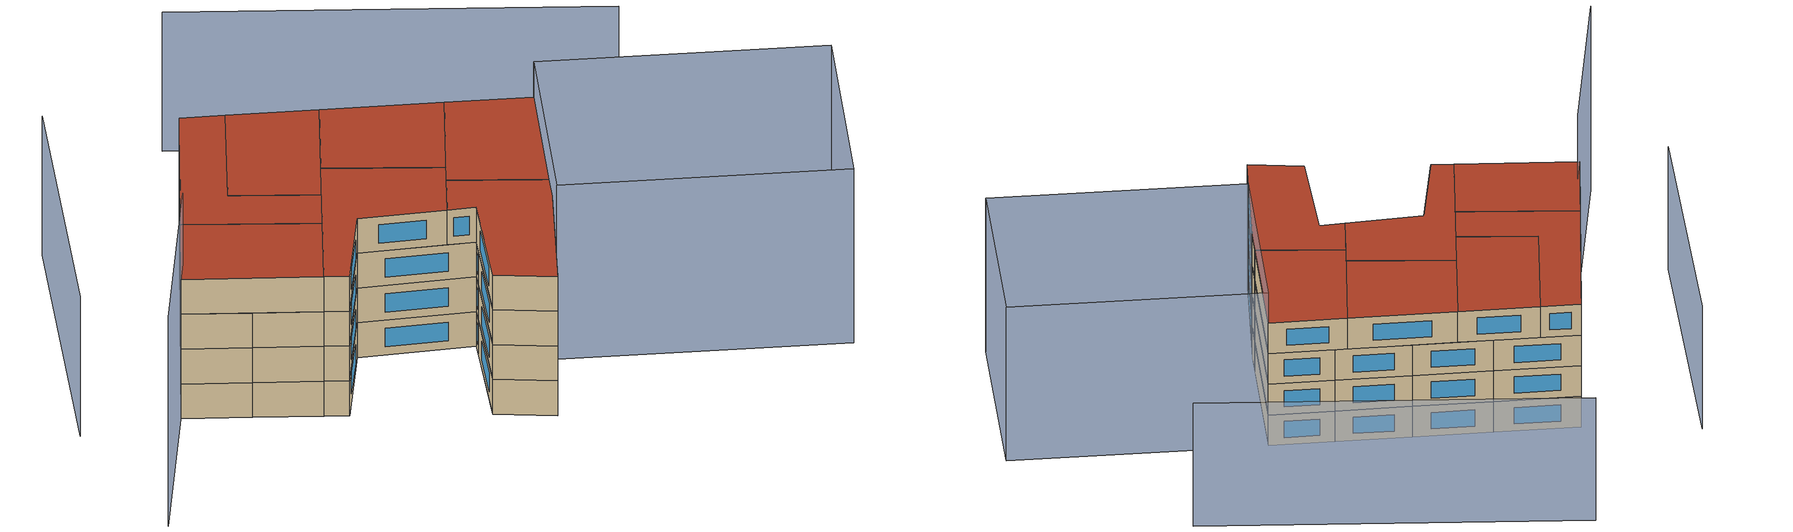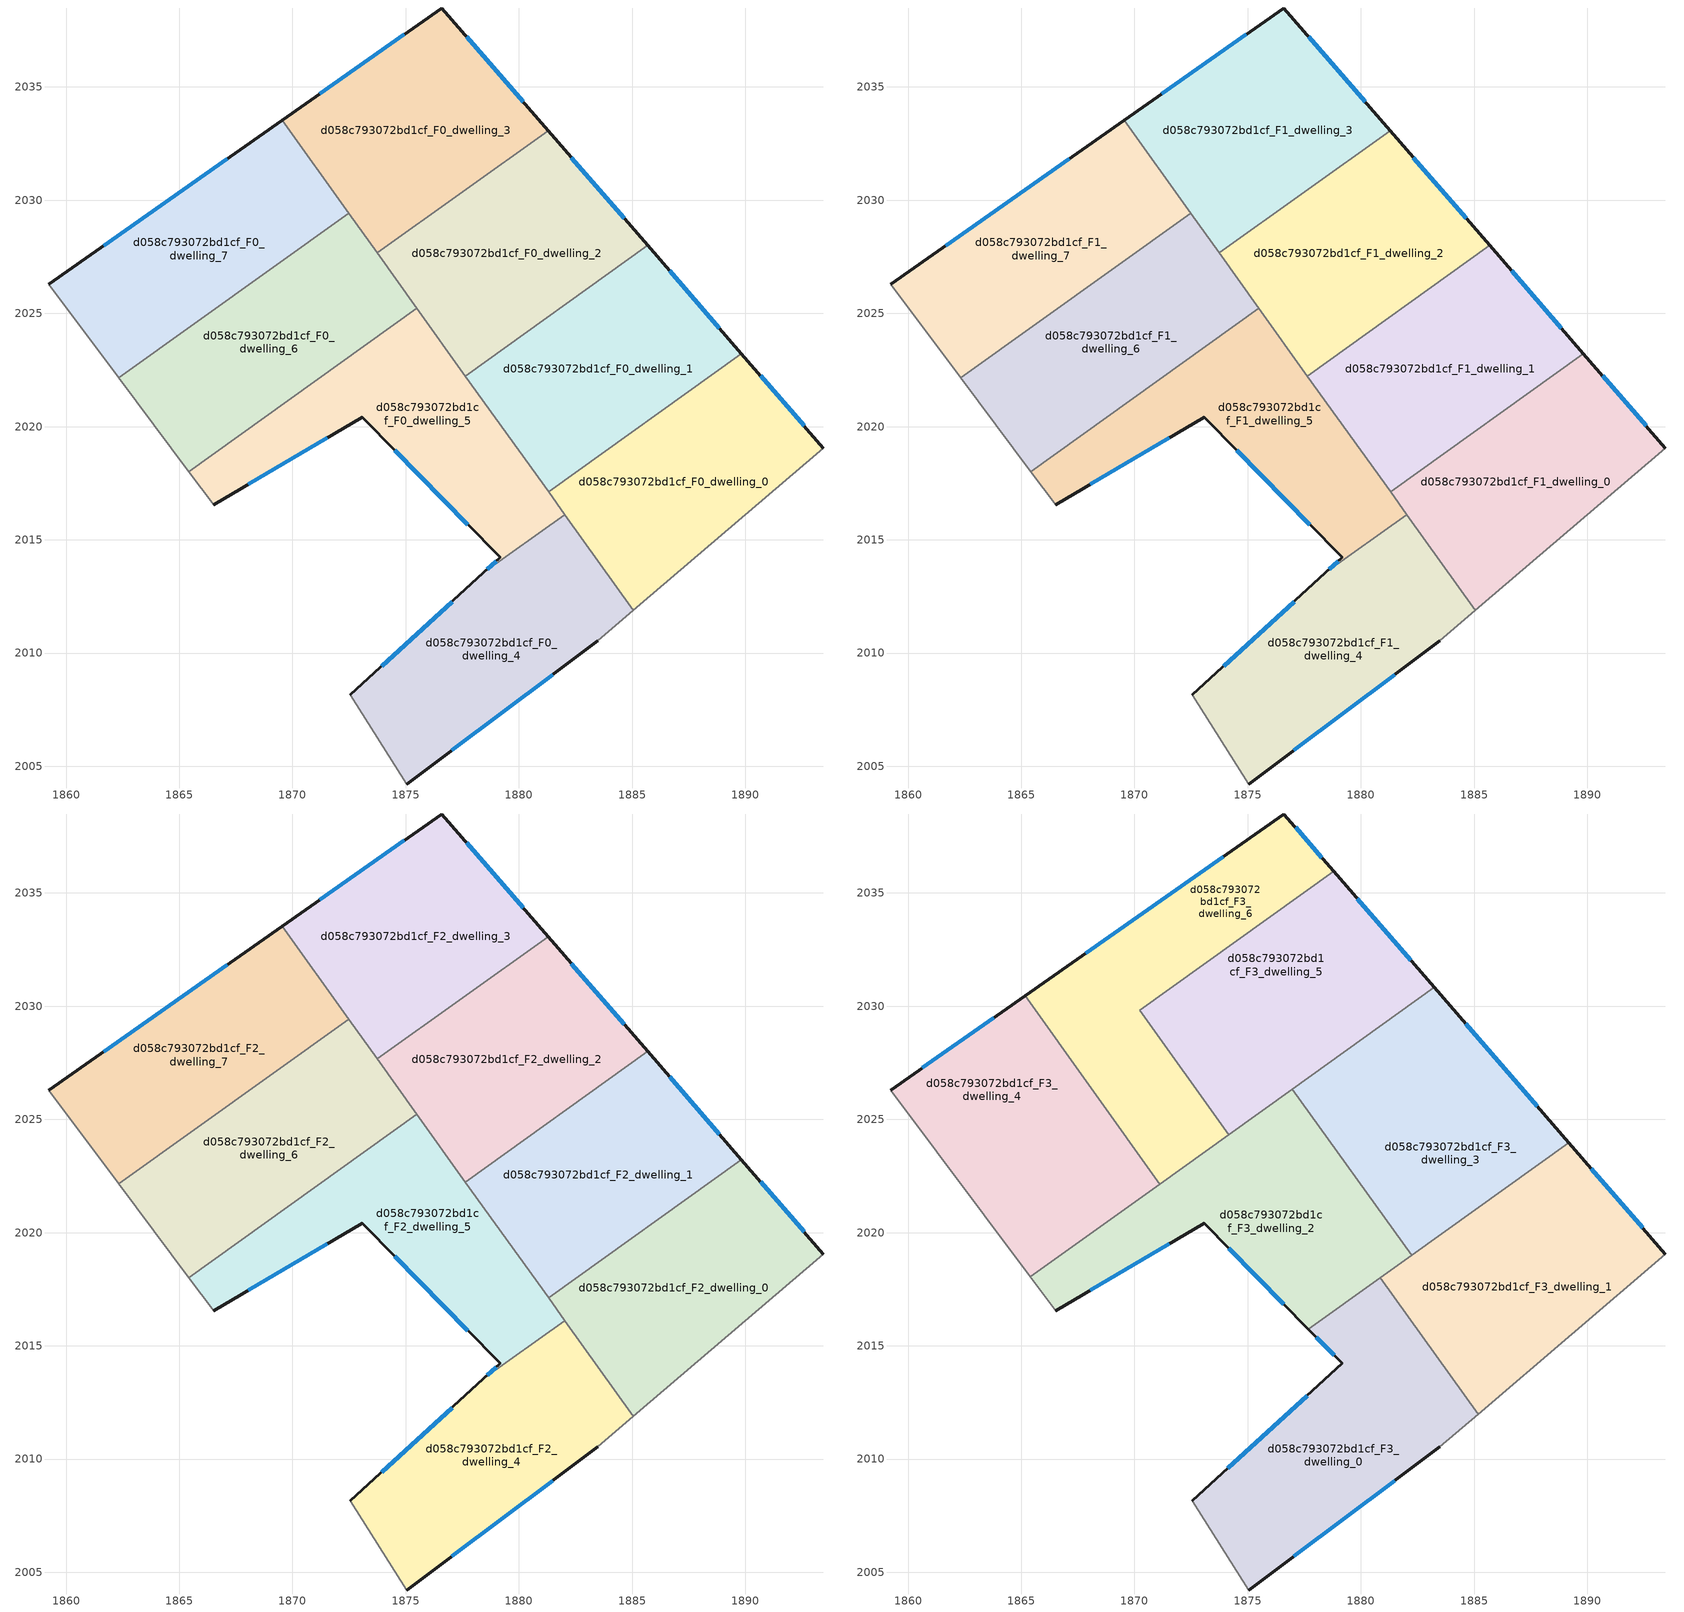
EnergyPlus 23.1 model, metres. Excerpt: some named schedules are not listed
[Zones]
d058c793072bd1cf_F0_dwelling_0
 floor ground (EU_floor_Construction): 1889.83,2023.22 1893.44,2019.05 1885.05,2011.89 1881.31,2017.12 z0
 wall outside (EU_wall_Construction): 1893.44,2019.05 1889.83,2023.22 z0:3
 wall adiabatic (EU_wall_Construction): 1885.05,2011.89 1893.44,2019.05 z0:3
 wall to d058c793072bd1cf_F0_dwelling_1 (EU_wall_Construction): 1889.83,2023.22 1881.31,2017.12 z0:3
 wall to d058c793072bd1cf_F0_dwelling_4 (EU_wall_Construction): 1882.02,2016.12 1885.05,2011.89 z0:3
 wall to d058c793072bd1cf_F0_dwelling_5 (EU_wall_Construction): 1881.31,2017.12 1882.02,2016.12 z0:3
 window (EU_Window_Construction): 1892.59,2020.03 1890.67,2022.24 z0.7:2.3
d058c793072bd1cf_F0_dwelling_1
 floor ground (EU_floor_Construction): 1885.68,2028 1889.83,2023.22 1881.31,2017.12 1877.64,2022.23 z0
 wall outside (EU_wall_Construction): 1889.83,2023.22 1885.68,2028 z0:3
 wall to d058c793072bd1cf_F0_dwelling_2 (EU_wall_Construction): 1885.68,2028 1877.64,2022.23 z0:3
 wall to d058c793072bd1cf_F0_dwelling_5 (EU_wall_Construction): 1877.64,2022.23 1881.31,2017.12 z0:3
 window (EU_Window_Construction): 1888.85,2024.34 1886.66,2026.88 z0.7:2.3
d058c793072bd1cf_F0_dwelling_2
 floor ground (EU_floor_Construction): 1881.29,2033.08 1885.68,2028 1877.64,2022.23 1873.74,2027.67 z0
 wall outside (EU_wall_Construction): 1885.68,2028 1881.29,2033.08 z0:3
 wall to d058c793072bd1cf_F0_dwelling_3 (EU_wall_Construction): 1881.29,2033.08 1873.74,2027.67 z0:3
 wall to d058c793072bd1cf_F0_dwelling_6 (EU_wall_Construction): 1873.74,2027.67 1875.49,2025.23 z0:3
 wall to d058c793072bd1cf_F0_dwelling_5 (EU_wall_Construction): 1875.49,2025.23 1877.64,2022.23 z0:3
 window (EU_Window_Construction): 1884.65,2029.19 1882.32,2031.88 z0.7:2.3
d058c793072bd1cf_F0_dwelling_3
 floor ground (EU_floor_Construction): 1876.6,2038.49 1881.29,2033.08 1873.74,2027.67 1869.54,2033.53 z0
 wall outside (EU_wall_Construction): 1881.29,2033.08 1876.6,2038.49 1869.54,2033.53 z0:3
 wall to d058c793072bd1cf_F0_dwelling_7 (EU_wall_Construction): 1869.54,2033.53 1872.49,2029.43 z0:3
 wall to d058c793072bd1cf_F0_dwelling_6 (EU_wall_Construction): 1872.49,2029.42 1873.74,2027.67 z0:3
 window (EU_Window_Construction): 1874.94,2037.32 1871.2,2034.7 / 1880.19,2034.35 1877.7,2037.22 z0.7:2.3
d058c793072bd1cf_F0_dwelling_4
 floor ground (EU_floor_Construction): 1882.02,2016.12 1885.05,2011.89 1883.48,2010.54 1875.05,2004.22 1872.56,2008.16 1878.43,2013.54 z0
 wall outside (EU_wall_Construction): 1875.05,2004.22 1883.48,2010.54 / 1878.43,2013.54 1872.56,2008.16 z0:3
 wall to d058c793072bd1cf_F0_dwelling_5 (EU_wall_Construction): 1882.02,2016.12 1878.43,2013.54 z0:3
 wall adiabatic (EU_wall_Construction): 1883.48,2010.54 1885.05,2011.89 / 1872.56,2008.16 1875.05,2004.22 z0:3
 window (EU_Window_Construction): 1877.03,2005.7 1881.5,2009.05 / 1877.05,2012.28 1873.94,2009.42 z0.7:2.3
d058c793072bd1cf_F0_dwelling_5
 floor ground (EU_floor_Construction): 1875.49,2025.23 1882.02,2016.12 1878.43,2013.54 1879.18,2014.22 1873.08,2020.4 1866.51,2016.55 1865.42,2018.02 z0
 wall outside (EU_wall_Construction): 1866.51,2016.55 1873.08,2020.4 1879.18,2014.22 1878.43,2013.54 z0:3
 wall adiabatic (EU_wall_Construction): 1865.42,2018.02 1866.51,2016.55 z0:3
 wall to d058c793072bd1cf_F0_dwelling_6 (EU_wall_Construction): 1875.49,2025.23 1865.42,2018.02 z0:3
 window (EU_Window_Construction): 1879,2014.06 1878.6,2013.7 / 1874.51,2018.95 1877.74,2015.68 / 1868.05,2017.46 1871.53,2019.5 z0.7:2.3
d058c793072bd1cf_F0_dwelling_6
 floor ground (EU_floor_Construction): 1872.49,2029.42 1875.49,2025.23 1865.42,2018.02 1862.33,2022.15 z0
 wall adiabatic (EU_wall_Construction): 1862.33,2022.15 1865.42,2018.02 z0:3
 wall to d058c793072bd1cf_F0_dwelling_7 (EU_wall_Construction): 1872.49,2029.42 1862.33,2022.15 z0:3
d058c793072bd1cf_F0_dwelling_7
 floor ground (EU_floor_Construction): 1869.54,2033.53 1872.49,2029.42 1862.33,2022.15 1859.24,2026.3 z0
 wall outside (EU_wall_Construction): 1869.54,2033.53 1859.24,2026.3 z0:3
 wall adiabatic (EU_wall_Construction): 1859.24,2026.3 1862.33,2022.15 z0:3
 window (EU_Window_Construction): 1867.12,2031.83 1861.66,2028 z0.7:2.3
d058c793072bd1cf_F1_dwelling_0
 floor to d058c793072bd1cf_F0_dwelling_0 (EU_floor_Construction): 1889.83,2023.22 1893.44,2019.05 1885.05,2011.89 1881.31,2017.12 z3
 wall outside (EU_wall_Construction): 1893.44,2019.05 1889.83,2023.22 z3:6
 wall adiabatic (EU_wall_Construction): 1885.05,2011.89 1893.44,2019.05 z3:6
 wall to d058c793072bd1cf_F1_dwelling_1 (EU_wall_Construction): 1889.83,2023.22 1881.31,2017.12 z3:6
 wall to d058c793072bd1cf_F1_dwelling_4 (EU_wall_Construction): 1882.02,2016.12 1885.05,2011.89 z3:6
 wall to d058c793072bd1cf_F1_dwelling_5 (EU_wall_Construction): 1881.31,2017.12 1882.02,2016.12 z3:6
 window (EU_Window_Construction): 1892.59,2020.03 1890.67,2022.24 z3.7:5.3
d058c793072bd1cf_F1_dwelling_1
 floor to d058c793072bd1cf_F0_dwelling_1 (EU_floor_Construction): 1885.68,2028 1889.83,2023.22 1881.31,2017.12 1877.64,2022.23 z3
 wall outside (EU_wall_Construction): 1889.83,2023.22 1885.68,2028 z3:6
 wall to d058c793072bd1cf_F1_dwelling_2 (EU_wall_Construction): 1885.68,2028 1877.64,2022.23 z3:6
 wall to d058c793072bd1cf_F1_dwelling_5 (EU_wall_Construction): 1877.64,2022.23 1881.31,2017.12 z3:6
 window (EU_Window_Construction): 1888.85,2024.34 1886.66,2026.88 z3.7:5.3
d058c793072bd1cf_F1_dwelling_2
 floor to d058c793072bd1cf_F0_dwelling_2 (EU_floor_Construction): 1881.29,2033.08 1885.68,2028 1877.64,2022.23 1873.74,2027.67 z3
 wall outside (EU_wall_Construction): 1885.68,2028 1881.29,2033.08 z3:6
 wall to d058c793072bd1cf_F1_dwelling_3 (EU_wall_Construction): 1881.29,2033.08 1873.74,2027.67 z3:6
 wall to d058c793072bd1cf_F1_dwelling_6 (EU_wall_Construction): 1873.74,2027.67 1875.49,2025.23 z3:6
 wall to d058c793072bd1cf_F1_dwelling_5 (EU_wall_Construction): 1875.49,2025.23 1877.64,2022.23 z3:6
 window (EU_Window_Construction): 1884.65,2029.19 1882.32,2031.88 z3.7:5.3
d058c793072bd1cf_F1_dwelling_3
 floor to d058c793072bd1cf_F0_dwelling_3 (EU_floor_Construction): 1876.6,2038.49 1881.29,2033.08 1873.74,2027.67 1869.54,2033.53 z3
 wall outside (EU_wall_Construction): 1881.29,2033.08 1876.6,2038.49 1869.54,2033.53 z3:6
 wall to d058c793072bd1cf_F1_dwelling_7 (EU_wall_Construction): 1869.54,2033.53 1872.49,2029.43 z3:6
 wall to d058c793072bd1cf_F1_dwelling_6 (EU_wall_Construction): 1872.49,2029.42 1873.74,2027.67 z3:6
 window (EU_Window_Construction): 1874.94,2037.32 1871.2,2034.7 / 1880.19,2034.35 1877.7,2037.22 z3.7:5.3
d058c793072bd1cf_F1_dwelling_4
 floor to d058c793072bd1cf_F0_dwelling_4 (EU_floor_Construction): 1882.02,2016.12 1885.05,2011.89 1883.48,2010.54 1875.05,2004.22 1872.56,2008.16 1878.43,2013.54 z3
 wall outside (EU_wall_Construction): 1875.05,2004.22 1883.48,2010.54 / 1878.43,2013.54 1872.56,2008.16 z3:6
 wall to d058c793072bd1cf_F1_dwelling_5 (EU_wall_Construction): 1882.02,2016.12 1878.43,2013.54 z3:6
 wall adiabatic (EU_wall_Construction): 1883.48,2010.54 1885.05,2011.89 / 1872.56,2008.16 1875.05,2004.22 z3:6
 window (EU_Window_Construction): 1877.03,2005.7 1881.5,2009.05 / 1877.05,2012.28 1873.94,2009.42 z3.7:5.3
d058c793072bd1cf_F1_dwelling_5
 floor to d058c793072bd1cf_F0_dwelling_5 (EU_floor_Construction): 1875.49,2025.23 1882.02,2016.12 1878.43,2013.54 1879.18,2014.22 1873.08,2020.4 1866.51,2016.55 1865.42,2018.02 z3
 wall outside (EU_wall_Construction): 1866.51,2016.55 1873.08,2020.4 1879.18,2014.22 1878.43,2013.54 z3:6
 wall adiabatic (EU_wall_Construction): 1865.42,2018.02 1866.51,2016.55 z3:6
 wall to d058c793072bd1cf_F1_dwelling_6 (EU_wall_Construction): 1875.49,2025.23 1865.42,2018.02 z3:6
 window (EU_Window_Construction): 1879,2014.06 1878.6,2013.7 / 1874.51,2018.95 1877.74,2015.68 / 1868.05,2017.46 1871.53,2019.5 z3.7:5.3
d058c793072bd1cf_F1_dwelling_6
 floor to d058c793072bd1cf_F0_dwelling_6 (EU_floor_Construction): 1872.49,2029.42 1875.49,2025.23 1865.42,2018.02 1862.33,2022.15 z3
 wall adiabatic (EU_wall_Construction): 1862.33,2022.15 1865.42,2018.02 z3:6
 wall to d058c793072bd1cf_F1_dwelling_7 (EU_wall_Construction): 1872.49,2029.42 1862.33,2022.15 z3:6
d058c793072bd1cf_F1_dwelling_7
 floor to d058c793072bd1cf_F0_dwelling_7 (EU_floor_Construction): 1869.54,2033.53 1872.49,2029.42 1862.33,2022.15 1859.24,2026.3 z3
 wall outside (EU_wall_Construction): 1869.54,2033.53 1859.24,2026.3 z3:6
 wall adiabatic (EU_wall_Construction): 1859.24,2026.3 1862.33,2022.15 z3:6
 window (EU_Window_Construction): 1867.12,2031.83 1861.66,2028 z3.7:5.3
d058c793072bd1cf_F2_dwelling_0
 floor to d058c793072bd1cf_F1_dwelling_0 (EU_floor_Construction): 1889.83,2023.22 1893.44,2019.05 1885.05,2011.89 1881.31,2017.12 z6
 wall outside (EU_wall_Construction): 1893.44,2019.05 1889.83,2023.22 z6:9
 wall adiabatic (EU_wall_Construction): 1885.05,2011.89 1893.44,2019.05 z6:9
 wall to d058c793072bd1cf_F2_dwelling_1 (EU_wall_Construction): 1889.83,2023.22 1881.31,2017.12 z6:9
 wall to d058c793072bd1cf_F2_dwelling_4 (EU_wall_Construction): 1882.02,2016.12 1885.05,2011.89 z6:9
 wall to d058c793072bd1cf_F2_dwelling_5 (EU_wall_Construction): 1881.31,2017.12 1882.02,2016.12 z6:9
 window (EU_Window_Construction): 1892.59,2020.03 1890.67,2022.24 z6.7:8.3
d058c793072bd1cf_F2_dwelling_1
 floor to d058c793072bd1cf_F1_dwelling_1 (EU_floor_Construction): 1885.68,2028 1889.83,2023.22 1881.31,2017.12 1877.64,2022.23 z6
 wall outside (EU_wall_Construction): 1889.83,2023.22 1885.68,2028 z6:9
 wall to d058c793072bd1cf_F2_dwelling_2 (EU_wall_Construction): 1885.68,2028 1877.64,2022.23 z6:9
 wall to d058c793072bd1cf_F2_dwelling_5 (EU_wall_Construction): 1877.64,2022.23 1881.31,2017.12 z6:9
 window (EU_Window_Construction): 1888.85,2024.34 1886.66,2026.88 z6.7:8.3
d058c793072bd1cf_F2_dwelling_2
 floor to d058c793072bd1cf_F1_dwelling_2 (EU_floor_Construction): 1881.29,2033.08 1885.68,2028 1877.64,2022.23 1873.74,2027.67 z6
 wall outside (EU_wall_Construction): 1885.68,2028 1881.29,2033.08 z6:9
 wall to d058c793072bd1cf_F2_dwelling_3 (EU_wall_Construction): 1881.29,2033.08 1873.74,2027.67 z6:9
 wall to d058c793072bd1cf_F2_dwelling_6 (EU_wall_Construction): 1873.74,2027.67 1875.49,2025.23 z6:9
 wall to d058c793072bd1cf_F2_dwelling_5 (EU_wall_Construction): 1875.49,2025.23 1877.64,2022.23 z6:9
 window (EU_Window_Construction): 1884.65,2029.19 1882.32,2031.88 z6.7:8.3
d058c793072bd1cf_F2_dwelling_3
 floor to d058c793072bd1cf_F1_dwelling_3 (EU_floor_Construction): 1876.6,2038.49 1881.29,2033.08 1873.74,2027.67 1869.54,2033.53 z6
 wall outside (EU_wall_Construction): 1881.29,2033.08 1876.6,2038.49 1869.54,2033.53 z6:9
 wall to d058c793072bd1cf_F2_dwelling_7 (EU_wall_Construction): 1869.54,2033.53 1872.49,2029.43 z6:9
 wall to d058c793072bd1cf_F2_dwelling_6 (EU_wall_Construction): 1872.49,2029.42 1873.74,2027.67 z6:9
 window (EU_Window_Construction): 1874.94,2037.32 1871.2,2034.7 / 1880.19,2034.35 1877.7,2037.22 z6.7:8.3
d058c793072bd1cf_F2_dwelling_4
 floor to d058c793072bd1cf_F1_dwelling_4 (EU_floor_Construction): 1882.02,2016.12 1885.05,2011.89 1883.48,2010.54 1875.05,2004.22 1872.56,2008.16 1878.43,2013.54 z6
 wall outside (EU_wall_Construction): 1875.05,2004.22 1883.48,2010.54 / 1878.43,2013.54 1872.56,2008.16 z6:9
 wall to d058c793072bd1cf_F2_dwelling_5 (EU_wall_Construction): 1882.02,2016.12 1878.43,2013.54 z6:9
 wall adiabatic (EU_wall_Construction): 1883.48,2010.54 1885.05,2011.89 / 1872.56,2008.16 1875.05,2004.22 z6:9
 window (EU_Window_Construction): 1877.03,2005.7 1881.5,2009.05 / 1877.05,2012.28 1873.94,2009.42 z6.7:8.3
d058c793072bd1cf_F2_dwelling_5
 floor to d058c793072bd1cf_F1_dwelling_5 (EU_floor_Construction): 1875.49,2025.23 1882.02,2016.12 1878.43,2013.54 1879.18,2014.22 1873.08,2020.4 1866.51,2016.55 1865.42,2018.02 z6
 wall outside (EU_wall_Construction): 1866.51,2016.55 1873.08,2020.4 1879.18,2014.22 1878.43,2013.54 z6:9
 wall adiabatic (EU_wall_Construction): 1865.42,2018.02 1866.51,2016.55 z6:9
 wall to d058c793072bd1cf_F2_dwelling_6 (EU_wall_Construction): 1875.49,2025.23 1865.42,2018.02 z6:9
 window (EU_Window_Construction): 1879,2014.06 1878.6,2013.7 / 1874.51,2018.95 1877.74,2015.68 / 1868.05,2017.46 1871.53,2019.5 z6.7:8.3
d058c793072bd1cf_F2_dwelling_6
 floor to d058c793072bd1cf_F1_dwelling_6 (EU_floor_Construction): 1872.49,2029.42 1875.49,2025.23 1865.42,2018.02 1862.33,2022.15 z6
 wall adiabatic (EU_wall_Construction): 1862.33,2022.15 1865.42,2018.02 z6:9
 wall to d058c793072bd1cf_F2_dwelling_7 (EU_wall_Construction): 1872.49,2029.42 1862.33,2022.15 z6:9
d058c793072bd1cf_F2_dwelling_7
 floor to d058c793072bd1cf_F1_dwelling_7 (EU_floor_Construction): 1869.54,2033.53 1872.49,2029.42 1862.33,2022.15 1859.24,2026.3 z6
 wall outside (EU_wall_Construction): 1869.54,2033.53 1859.24,2026.3 z6:9
 wall adiabatic (EU_wall_Construction): 1859.24,2026.3 1862.33,2022.15 z6:9
 window (EU_Window_Construction): 1867.12,2031.83 1861.66,2028 z6.7:8.3
 ceiling adiabatic (EU_roof_Construction): 1872.49,2029.42 1869.54,2033.53 1859.24,2026.3 1862.33,2022.15 z9
d058c793072bd1cf_F3_dwelling_0
 floor to d058c793072bd1cf_F2_dwelling_4 (EU_floor_Construction): 1882.02,2016.12 1885.05,2011.89 1883.48,2010.54 1875.05,2004.22 1872.56,2008.16 1878.43,2013.54 z9
 floor to d058c793072bd1cf_F2_dwelling_0 (EU_floor_Construction): 1881.43,2017.21 1885.17,2011.99 1885.05,2011.89 1881.31,2017.12 z9
 floor to d058c793072bd1cf_F2_dwelling_5 (EU_floor_Construction): 1880.73,2017.92 1882.02,2016.12 1878.43,2013.54 1879.18,2014.22 1877.68,2015.74 z9
 floor to d058c793072bd1cf_F2_dwelling_1 (EU_floor_Construction): 1880.86,2018.01 1881.43,2017.21 1881.31,2017.12 1880.73,2017.92 z9
 wall outside (EU_wall_Construction): 1877.68,2015.74 1879.18,2014.22 1872.56,2008.16 / 1875.05,2004.22 1883.48,2010.54 z9:12
 wall to d058c793072bd1cf_F3_dwelling_1 (EU_wall_Construction): 1885.17,2011.99 1880.86,2018.01 z9:12
 wall adiabatic (EU_wall_Construction): 1883.48,2010.54 1885.17,2011.99 / 1872.56,2008.16 1875.05,2004.22 z9:12
 wall to d058c793072bd1cf_F3_dwelling_2 (EU_wall_Construction): 1880.86,2018.01 1877.68,2015.74 z9:12
 window (EU_Window_Construction): 1877.62,2012.8 1874.11,2009.59 / 1878.03,2015.38 1878.83,2014.58 / 1877.03,2005.7 1881.5,2009.05 z9.7:11.3
 roof outside (EU_roof_Construction): 1883.48,2010.54 1885.17,2011.99 1880.86,2018.01 1877.68,2015.74 1879.18,2014.22 1872.56,2008.16 1875.05,2004.22 z12
d058c793072bd1cf_F3_dwelling_1
 floor to d058c793072bd1cf_F2_dwelling_0 (EU_floor_Construction): 1889.83,2023.22 1893.44,2019.05 1885.17,2011.99 1881.43,2017.21 z9
 floor to d058c793072bd1cf_F2_dwelling_1 (EU_floor_Construction): 1889.17,2023.97 1889.83,2023.22 1881.43,2017.21 1880.86,2018.01 z9
 wall outside (EU_wall_Construction): 1893.44,2019.05 1889.17,2023.97 z9:12
 wall adiabatic (EU_wall_Construction): 1885.17,2011.99 1893.44,2019.05 z9:12
 wall to d058c793072bd1cf_F3_dwelling_3 (EU_wall_Construction): 1889.17,2023.97 1882.24,2019 z9:12
 wall to d058c793072bd1cf_F3_dwelling_2 (EU_wall_Construction): 1882.24,2019 1880.86,2018.01 z9:12
 window (EU_Window_Construction): 1892.44,2020.21 1890.18,2022.82 z9.7:11.3
 roof outside (EU_roof_Construction): 1893.44,2019.05 1889.17,2023.97 1880.86,2018.01 1885.17,2011.99 z12
d058c793072bd1cf_F3_dwelling_2
 floor to d058c793072bd1cf_F2_dwelling_5 (EU_floor_Construction): 1875.49,2025.23 1880.73,2017.92 1877.68,2015.74 1873.08,2020.4 1866.51,2016.55 1865.42,2018.02 z9
 floor to d058c793072bd1cf_F2_dwelling_1 (EU_floor_Construction): 1879.15,2023.31 1882.24,2019 1880.73,2017.92 1877.64,2022.23 z9
 floor to d058c793072bd1cf_F2_dwelling_2 (EU_floor_Construction): 1876.98,2026.34 1879.15,2023.31 1877.64,2022.23 1875.47,2025.26 z9
 floor to d058c793072bd1cf_F2_dwelling_6 (EU_floor_Construction): 1875.47,2025.26 1875.49,2025.23 1865.42,2018.02 1865.4,2018.04 z9
 wall outside (EU_wall_Construction): 1866.51,2016.55 1873.08,2020.4 1877.68,2015.74 z9:12
 wall adiabatic (EU_wall_Construction): 1865.4,2018.04 1866.51,2016.55 z9:12
 wall to d058c793072bd1cf_F3_dwelling_3 (EU_wall_Construction): 1882.24,2019 1876.98,2026.34 z9:12
 wall to d058c793072bd1cf_F3_dwelling_4 (EU_wall_Construction): 1871.12,2022.15 1865.4,2018.04 z9:12
 wall to d058c793072bd1cf_F3_dwelling_6 (EU_wall_Construction): 1874.16,2024.33 1871.12,2022.15 z9:12
 wall to d058c793072bd1cf_F3_dwelling_5 (EU_wall_Construction): 1876.98,2026.34 1874.16,2024.33 z9:12
 window (EU_Window_Construction): 1868.05,2017.46 1871.53,2019.5 / 1874.16,2019.31 1876.6,2016.83 z9.7:11.3
 roof outside (EU_roof_Construction): 1882.24,2019 1876.98,2026.34 1865.4,2018.04 1866.51,2016.55 1873.08,2020.4 1877.68,2015.74 z12
d058c793072bd1cf_F3_dwelling_3
 floor to d058c793072bd1cf_F2_dwelling_1 (EU_floor_Construction): 1885.68,2028 1889.17,2023.97 1882.24,2019 1879.15,2023.31 z9
 floor to d058c793072bd1cf_F2_dwelling_2 (EU_floor_Construction): 1883.24,2030.83 1885.68,2028 1879.15,2023.31 1876.98,2026.34 z9
 wall outside (EU_wall_Construction): 1889.17,2023.97 1883.24,2030.83 z9:12
 wall to d058c793072bd1cf_F3_dwelling_5 (EU_wall_Construction): 1883.24,2030.83 1876.98,2026.34 z9:12
 window (EU_Window_Construction): 1887.78,2025.58 1884.63,2029.22 z9.7:11.3
 roof outside (EU_roof_Construction): 1889.17,2023.97 1883.24,2030.83 1876.98,2026.34 1882.24,2019 z12
d058c793072bd1cf_F3_dwelling_4
 floor adiabatic (EU_floor_Construction): 1865.17,2030.46 1868.14,2026.31 1862.33,2022.15 1859.24,2026.3 z9
 floor to d058c793072bd1cf_F2_dwelling_6 (EU_floor_Construction): 1868.14,2026.31 1871.12,2022.15 1865.4,2018.04 1862.33,2022.15 z9
 wall outside (EU_wall_Construction): 1865.17,2030.46 1859.24,2026.3 z9:12
 wall to d058c793072bd1cf_F3_dwelling_6 (EU_wall_Construction): 1871.12,2022.15 1865.17,2030.46 z9:12
 wall adiabatic (EU_wall_Construction): 1859.24,2026.3 1865.4,2018.04 z9:12
 window (EU_Window_Construction): 1863.77,2029.48 1860.63,2027.27 z9.7:11.3
 roof outside (EU_roof_Construction): 1871.12,2022.15 1865.17,2030.46 1859.24,2026.3 1865.4,2018.04 z12
d058c793072bd1cf_F3_dwelling_5
 floor to d058c793072bd1cf_F2_dwelling_2 (EU_floor_Construction): 1881.29,2033.08 1883.24,2030.83 1875.47,2025.26 1873.74,2027.67 z9
 floor to d058c793072bd1cf_F2_dwelling_3 (EU_floor_Construction): 1878.79,2035.95 1881.29,2033.08 1873.74,2027.67 1871.53,2030.75 z9
 floor to d058c793072bd1cf_F2_dwelling_6 (EU_floor_Construction): 1872.49,2029.42 1875.47,2025.26 1874.16,2024.33 1871.18,2028.49 z9
 floor adiabatic (EU_floor_Construction): 1871.53,2030.75 1872.49,2029.42 1871.18,2028.49 1870.23,2029.82 z9
 wall outside (EU_wall_Construction): 1883.24,2030.83 1878.79,2035.95 z9:12
 wall to d058c793072bd1cf_F3_dwelling_6 (EU_wall_Construction): 1878.79,2035.95 1870.23,2029.82 1874.16,2024.33 z9:12
 window (EU_Window_Construction): 1882.19,2032.03 1879.84,2034.75 z9.7:11.3
 roof outside (EU_roof_Construction): 1883.24,2030.83 1878.79,2035.95 1870.23,2029.82 1874.16,2024.33 z12
d058c793072bd1cf_F3_dwelling_6
 floor to d058c793072bd1cf_F2_dwelling_3 (EU_floor_Construction): 1876.6,2038.49 1878.79,2035.95 1871.53,2030.75 1869.54,2033.53 z9
 floor adiabatic (EU_floor_Construction): 1869.54,2033.53 1871.53,2030.75 1870.23,2029.82 1871.18,2028.49 1868.14,2026.31 1865.17,2030.46 z9
 floor to d058c793072bd1cf_F2_dwelling_6 (EU_floor_Construction): 1871.18,2028.49 1874.16,2024.33 1871.12,2022.15 1868.14,2026.31 z9
 wall outside (EU_wall_Construction): 1878.79,2035.95 1876.6,2038.49 1865.17,2030.46 z9:12
 window (EU_Window_Construction): 1873.91,2036.6 1867.85,2032.34 / 1878.28,2036.55 1877.11,2037.89 z9.7:11.3
 roof outside (EU_roof_Construction): 1874.16,2024.33 1870.23,2029.82 1878.79,2035.95 1876.6,2038.49 1865.17,2030.46 1871.12,2022.15 z12
shading: 1847.16,2019.02 1861.12,2027.43 z0:18; 1907.49,2002.71 1895.1,1992.11 / 1895.1,1992.11 1881.08,2008.49 / 1881.08,2008.49 1893.48,2019.09 / 1893.48,2019.09 1907.49,2002.71 z0:15; 1906.74,2020.83 1887.31,2047.39 / 1871.17,2046.76 1853.24,2030.97 z0:12
[Building]
EU S2 Campaign: North Axis=0; Terrain=City; Solar Distribution=FullExterior
[Site:Location]
Budapest.Ferenc.Liszt.Intl.AP: Latitude=47.437; Longitude=19.256; Time Zone=1; Elevation=185
[SizingPeriod:WeatherFileDays]
AnnualSizingPeriod: Begin Month=1; Begin Day of Month=1; End Month=12; End Day of Month=31; Day of Week for Start Day=Monday; Use Weather File Daylight Saving Period=No; Use Weather File Rain and Snow Indicators=No
[MATERIAL]
EU_InternalMass_Material: Roughness=MediumRough; Thickness=0.1; Conductivity=1; Density=1800; Specific Heat=900; Thermal Absorptance=0.9; Solar Absorptance=0.7; Visible Absorptance=0.7
[MATERIAL:NOMASS] Roughness=MediumRough; Thermal Absorptance=0.9; Solar Absorptance=0.7; Visible Absorptance=0.7
Name | Thermal Resistance
EU_wall_NoMass | 0.832559
EU_roof_NoMass | 1.39638
EU_floor_NoMass | 0.872794
[WINDOWMATERIAL:SIMPLEGLAZINGSYSTEM]
EU_Window_SimpleGlazing: UFactor=2.79869; Solar Heat Gain Coefficient=0.75; Visible Transmittance=0.75
[CONSTRUCTION]
EU_wall_Construction: EU_wall_NoMass
EU_roof_Construction: EU_roof_NoMass
EU_floor_Construction: EU_floor_NoMass
EU_Window_Construction: EU_Window_SimpleGlazing
EU_InternalMass_Construction: EU_InternalMass_Material
[ZONE] Type=1; Multiplier=1; Ceiling Height=autocalculate; Floor Area=autocalculate; Part of Total Floor Area=Yes
Name | Volume
d058c793072bd1cf_F0_dwelling_0; d058c793072bd1cf_F1_dwelling_0; d058c793072bd1cf_F2_dwelling_0 | 192.435
d058c793072bd1cf_F3_dwelling_0; d058c793072bd1cf_F3_dwelling_3; d058c793072bd1cf_F3_dwelling_6 | 219.916
d058c793072bd1cf_F0_dwelling_1; d058c793072bd1cf_F1_dwelling_1; d058c793072bd1cf_F2_dwelling_1 | 192.438
d058c793072bd1cf_F3_dwelling_1 | 219.913
d058c793072bd1cf_F0_dwelling_2; d058c793072bd1cf_F1_dwelling_2; d058c793072bd1cf_F2_dwelling_2; d058c793072bd1cf_F0_dwelling_3; d058c793072bd1cf_F1_dwelling_3; d058c793072bd1cf_F2_dwelling_3 | 192.424
d058c793072bd1cf_F3_dwelling_2 | 219.905
d058c793072bd1cf_F0_dwelling_4; d058c793072bd1cf_F1_dwelling_4; d058c793072bd1cf_F2_dwelling_4 | 192.431
d058c793072bd1cf_F3_dwelling_4 | 219.922
d058c793072bd1cf_F0_dwelling_5; d058c793072bd1cf_F1_dwelling_5; d058c793072bd1cf_F2_dwelling_5 | 192.401
d058c793072bd1cf_F3_dwelling_5 | 219.924
d058c793072bd1cf_F0_dwelling_6; d058c793072bd1cf_F1_dwelling_6; d058c793072bd1cf_F2_dwelling_6 | 192.446
d058c793072bd1cf_F0_dwelling_7; d058c793072bd1cf_F1_dwelling_7; d058c793072bd1cf_F2_dwelling_7 | 192.43
[INTERNALMASS] Construction=EU_InternalMass_Construction
Name | Zone or ZoneList | Surface Area
d058c793072bd1cf_F0_dwelling_0_EU_InternalMass | d058c793072bd1cf_F0_dwelling_0 | 64.1449
d058c793072bd1cf_F0_dwelling_1_EU_InternalMass | d058c793072bd1cf_F0_dwelling_1 | 64.1462
d058c793072bd1cf_F0_dwelling_2_EU_InternalMass | d058c793072bd1cf_F0_dwelling_2 | 64.1413
d058c793072bd1cf_F0_dwelling_3_EU_InternalMass | d058c793072bd1cf_F0_dwelling_3 | 64.1414
d058c793072bd1cf_F0_dwelling_4_EU_InternalMass | d058c793072bd1cf_F0_dwelling_4 | 64.1438
d058c793072bd1cf_F0_dwelling_5_EU_InternalMass | d058c793072bd1cf_F0_dwelling_5 | 64.1338
d058c793072bd1cf_F0_dwelling_6_EU_InternalMass | d058c793072bd1cf_F0_dwelling_6 | 64.1487
d058c793072bd1cf_F0_dwelling_7_EU_InternalMass | d058c793072bd1cf_F0_dwelling_7 | 64.1431
d058c793072bd1cf_F1_dwelling_0_EU_InternalMass | d058c793072bd1cf_F1_dwelling_0 | 64.1449
d058c793072bd1cf_F1_dwelling_1_EU_InternalMass | d058c793072bd1cf_F1_dwelling_1 | 64.1462
d058c793072bd1cf_F1_dwelling_2_EU_InternalMass | d058c793072bd1cf_F1_dwelling_2 | 64.1413
d058c793072bd1cf_F1_dwelling_3_EU_InternalMass | d058c793072bd1cf_F1_dwelling_3 | 64.1414
d058c793072bd1cf_F1_dwelling_4_EU_InternalMass | d058c793072bd1cf_F1_dwelling_4 | 64.1438
d058c793072bd1cf_F1_dwelling_5_EU_InternalMass | d058c793072bd1cf_F1_dwelling_5 | 64.1338
d058c793072bd1cf_F1_dwelling_6_EU_InternalMass | d058c793072bd1cf_F1_dwelling_6 | 64.1487
d058c793072bd1cf_F1_dwelling_7_EU_InternalMass | d058c793072bd1cf_F1_dwelling_7 | 64.1431
d058c793072bd1cf_F2_dwelling_0_EU_InternalMass | d058c793072bd1cf_F2_dwelling_0 | 64.1449
d058c793072bd1cf_F2_dwelling_1_EU_InternalMass | d058c793072bd1cf_F2_dwelling_1 | 64.1462
d058c793072bd1cf_F2_dwelling_2_EU_InternalMass | d058c793072bd1cf_F2_dwelling_2 | 64.1413
d058c793072bd1cf_F2_dwelling_3_EU_InternalMass | d058c793072bd1cf_F2_dwelling_3 | 64.1414
d058c793072bd1cf_F2_dwelling_4_EU_InternalMass | d058c793072bd1cf_F2_dwelling_4 | 64.1438
d058c793072bd1cf_F2_dwelling_5_EU_InternalMass | d058c793072bd1cf_F2_dwelling_5 | 64.1338
d058c793072bd1cf_F2_dwelling_6_EU_InternalMass | d058c793072bd1cf_F2_dwelling_6 | 64.1487
d058c793072bd1cf_F2_dwelling_7_EU_InternalMass | d058c793072bd1cf_F2_dwelling_7 | 64.1431
d058c793072bd1cf_F3_dwelling_0_EU_InternalMass | d058c793072bd1cf_F3_dwelling_0 | 73.3044
d058c793072bd1cf_F3_dwelling_1_EU_InternalMass | d058c793072bd1cf_F3_dwelling_1 | 73.3042
d058c793072bd1cf_F3_dwelling_2_EU_InternalMass | d058c793072bd1cf_F3_dwelling_2 | 73.3031
d058c793072bd1cf_F3_dwelling_3_EU_InternalMass | d058c793072bd1cf_F3_dwelling_3 | 73.3046
d058c793072bd1cf_F3_dwelling_4_EU_InternalMass | d058c793072bd1cf_F3_dwelling_4 | 73.3088
d058c793072bd1cf_F3_dwelling_5_EU_InternalMass | d058c793072bd1cf_F3_dwelling_5 | 73.3078
d058c793072bd1cf_F3_dwelling_6_EU_InternalMass | d058c793072bd1cf_F3_dwelling_6 | 73.3053
[OTHEREQUIPMENT] Fuel Type=Electricity; Design Level Calculation Method=Watts/Area; Power per Zone Floor Area=1; Fraction Latent=0; Fraction Radiant=0; Fraction Lost=0; Carbon Dioxide Generation Rate=0; EndUse Subcategory=EU_Step8_InternalGains
Name | Zone or ZoneList or Space or SpaceList | Schedule
EU_Step8_InternalGain_d058c793072bd1cf_F0_dwelling_0_f000 | d058c793072bd1cf_F0_dwelling_0 | EU_Step8_GainSchedule_d058c793072bd1cf_F0_dwelling_0_f000
EU_Step8_InternalGain_d058c793072bd1cf_F0_dwelling_1_f000 | d058c793072bd1cf_F0_dwelling_1 | EU_Step8_GainSchedule_d058c793072bd1cf_F0_dwelling_1_f000
EU_Step8_InternalGain_d058c793072bd1cf_F0_dwelling_2_f000 | d058c793072bd1cf_F0_dwelling_2 | EU_Step8_GainSchedule_d058c793072bd1cf_F0_dwelling_2_f000
EU_Step8_InternalGain_d058c793072bd1cf_F0_dwelling_3_f000 | d058c793072bd1cf_F0_dwelling_3 | EU_Step8_GainSchedule_d058c793072bd1cf_F0_dwelling_3_f000
EU_Step8_InternalGain_d058c793072bd1cf_F0_dwelling_4_f000 | d058c793072bd1cf_F0_dwelling_4 | EU_Step8_GainSchedule_d058c793072bd1cf_F0_dwelling_4_f000
EU_Step8_InternalGain_d058c793072bd1cf_F0_dwelling_5_f000 | d058c793072bd1cf_F0_dwelling_5 | EU_Step8_GainSchedule_d058c793072bd1cf_F0_dwelling_5_f000
EU_Step8_InternalGain_d058c793072bd1cf_F0_dwelling_6_f000 | d058c793072bd1cf_F0_dwelling_6 | EU_Step8_GainSchedule_d058c793072bd1cf_F0_dwelling_6_f000
EU_Step8_InternalGain_d058c793072bd1cf_F0_dwelling_7_f000 | d058c793072bd1cf_F0_dwelling_7 | EU_Step8_GainSchedule_d058c793072bd1cf_F0_dwelling_7_f000
EU_Step8_InternalGain_d058c793072bd1cf_F1_dwelling_0_f000 | d058c793072bd1cf_F1_dwelling_0 | EU_Step8_GainSchedule_d058c793072bd1cf_F1_dwelling_0_f000
EU_Step8_InternalGain_d058c793072bd1cf_F1_dwelling_1_f000 | d058c793072bd1cf_F1_dwelling_1 | EU_Step8_GainSchedule_d058c793072bd1cf_F1_dwelling_1_f000
EU_Step8_InternalGain_d058c793072bd1cf_F1_dwelling_2_f000 | d058c793072bd1cf_F1_dwelling_2 | EU_Step8_GainSchedule_d058c793072bd1cf_F1_dwelling_2_f000
EU_Step8_InternalGain_d058c793072bd1cf_F1_dwelling_3_f000 | d058c793072bd1cf_F1_dwelling_3 | EU_Step8_GainSchedule_d058c793072bd1cf_F1_dwelling_3_f000
EU_Step8_InternalGain_d058c793072bd1cf_F1_dwelling_4_f000 | d058c793072bd1cf_F1_dwelling_4 | EU_Step8_GainSchedule_d058c793072bd1cf_F1_dwelling_4_f000
EU_Step8_InternalGain_d058c793072bd1cf_F1_dwelling_5_f000 | d058c793072bd1cf_F1_dwelling_5 | EU_Step8_GainSchedule_d058c793072bd1cf_F1_dwelling_5_f000
EU_Step8_InternalGain_d058c793072bd1cf_F1_dwelling_6_f000 | d058c793072bd1cf_F1_dwelling_6 | EU_Step8_GainSchedule_d058c793072bd1cf_F1_dwelling_6_f000
EU_Step8_InternalGain_d058c793072bd1cf_F1_dwelling_7_f000 | d058c793072bd1cf_F1_dwelling_7 | EU_Step8_GainSchedule_d058c793072bd1cf_F1_dwelling_7_f000
EU_Step8_InternalGain_d058c793072bd1cf_F2_dwelling_0_f000 | d058c793072bd1cf_F2_dwelling_0 | EU_Step8_GainSchedule_d058c793072bd1cf_F2_dwelling_0_f000
EU_Step8_InternalGain_d058c793072bd1cf_F2_dwelling_1_f000 | d058c793072bd1cf_F2_dwelling_1 | EU_Step8_GainSchedule_d058c793072bd1cf_F2_dwelling_1_f000
EU_Step8_InternalGain_d058c793072bd1cf_F2_dwelling_2_f000 | d058c793072bd1cf_F2_dwelling_2 | EU_Step8_GainSchedule_d058c793072bd1cf_F2_dwelling_2_f000
EU_Step8_InternalGain_d058c793072bd1cf_F2_dwelling_3_f000 | d058c793072bd1cf_F2_dwelling_3 | EU_Step8_GainSchedule_d058c793072bd1cf_F2_dwelling_3_f000
EU_Step8_InternalGain_d058c793072bd1cf_F2_dwelling_4_f000 | d058c793072bd1cf_F2_dwelling_4 | EU_Step8_GainSchedule_d058c793072bd1cf_F2_dwelling_4_f000
EU_Step8_InternalGain_d058c793072bd1cf_F2_dwelling_5_f000 | d058c793072bd1cf_F2_dwelling_5 | EU_Step8_GainSchedule_d058c793072bd1cf_F2_dwelling_5_f000
EU_Step8_InternalGain_d058c793072bd1cf_F2_dwelling_6_f000 | d058c793072bd1cf_F2_dwelling_6 | EU_Step8_GainSchedule_d058c793072bd1cf_F2_dwelling_6_f000
EU_Step8_InternalGain_d058c793072bd1cf_F2_dwelling_7_f000 | d058c793072bd1cf_F2_dwelling_7 | EU_Step8_GainSchedule_d058c793072bd1cf_F2_dwelling_7_f000
EU_Step8_InternalGain_d058c793072bd1cf_F3_dwelling_0_f000 | d058c793072bd1cf_F3_dwelling_0 | EU_Step8_GainSchedule_d058c793072bd1cf_F3_dwelling_0_f000
EU_Step8_InternalGain_d058c793072bd1cf_F3_dwelling_1_f000 | d058c793072bd1cf_F3_dwelling_1 | EU_Step8_GainSchedule_d058c793072bd1cf_F3_dwelling_1_f000
EU_Step8_InternalGain_d058c793072bd1cf_F3_dwelling_2_f000 | d058c793072bd1cf_F3_dwelling_2 | EU_Step8_GainSchedule_d058c793072bd1cf_F3_dwelling_2_f000
EU_Step8_InternalGain_d058c793072bd1cf_F3_dwelling_3_f000 | d058c793072bd1cf_F3_dwelling_3 | EU_Step8_GainSchedule_d058c793072bd1cf_F3_dwelling_3_f000
EU_Step8_InternalGain_d058c793072bd1cf_F3_dwelling_4_f000 | d058c793072bd1cf_F3_dwelling_4 | EU_Step8_GainSchedule_d058c793072bd1cf_F3_dwelling_4_f000
EU_Step8_InternalGain_d058c793072bd1cf_F3_dwelling_5_f000 | d058c793072bd1cf_F3_dwelling_5 | EU_Step8_GainSchedule_d058c793072bd1cf_F3_dwelling_5_f000
EU_Step8_InternalGain_d058c793072bd1cf_F3_dwelling_6_f000 | d058c793072bd1cf_F3_dwelling_6 | EU_Step8_GainSchedule_d058c793072bd1cf_F3_dwelling_6_f000
[ZONEVENTILATION:DESIGNFLOWRATE] Schedule=EU_AlwaysOn; Design Flow Rate Calculation Method=AirChanges/Hour; Air Changes per Hour=0.475469; Ventilation Type=Natural; Fan Pressure Rise=0; Fan Total Efficiency=1; Constant Term Coefficient=1; Temperature Term Coefficient=0; Velocity Term Coefficient=0; Velocity Squared Term Coefficient=0; Minimum Indoor Temperature=-100; Maximum Indoor Temperature=100; Delta Temperature=-100; Minimum Outdoor Temperature=-100; Maximum Outdoor Temperature=100; Maximum Wind Speed=40
Name | Zone or ZoneList or Space or SpaceList
EU_ConstantAir_d058c793072bd1cf_F0_dwelling_0 | d058c793072bd1cf_F0_dwelling_0
EU_ConstantAir_d058c793072bd1cf_F0_dwelling_1 | d058c793072bd1cf_F0_dwelling_1
EU_ConstantAir_d058c793072bd1cf_F0_dwelling_2 | d058c793072bd1cf_F0_dwelling_2
EU_ConstantAir_d058c793072bd1cf_F0_dwelling_3 | d058c793072bd1cf_F0_dwelling_3
EU_ConstantAir_d058c793072bd1cf_F0_dwelling_4 | d058c793072bd1cf_F0_dwelling_4
EU_ConstantAir_d058c793072bd1cf_F0_dwelling_5 | d058c793072bd1cf_F0_dwelling_5
EU_ConstantAir_d058c793072bd1cf_F0_dwelling_6 | d058c793072bd1cf_F0_dwelling_6
EU_ConstantAir_d058c793072bd1cf_F0_dwelling_7 | d058c793072bd1cf_F0_dwelling_7
EU_ConstantAir_d058c793072bd1cf_F1_dwelling_0 | d058c793072bd1cf_F1_dwelling_0
EU_ConstantAir_d058c793072bd1cf_F1_dwelling_1 | d058c793072bd1cf_F1_dwelling_1
EU_ConstantAir_d058c793072bd1cf_F1_dwelling_2 | d058c793072bd1cf_F1_dwelling_2
EU_ConstantAir_d058c793072bd1cf_F1_dwelling_3 | d058c793072bd1cf_F1_dwelling_3
EU_ConstantAir_d058c793072bd1cf_F1_dwelling_4 | d058c793072bd1cf_F1_dwelling_4
EU_ConstantAir_d058c793072bd1cf_F1_dwelling_5 | d058c793072bd1cf_F1_dwelling_5
EU_ConstantAir_d058c793072bd1cf_F1_dwelling_6 | d058c793072bd1cf_F1_dwelling_6
EU_ConstantAir_d058c793072bd1cf_F1_dwelling_7 | d058c793072bd1cf_F1_dwelling_7
EU_ConstantAir_d058c793072bd1cf_F2_dwelling_0 | d058c793072bd1cf_F2_dwelling_0
EU_ConstantAir_d058c793072bd1cf_F2_dwelling_1 | d058c793072bd1cf_F2_dwelling_1
EU_ConstantAir_d058c793072bd1cf_F2_dwelling_2 | d058c793072bd1cf_F2_dwelling_2
EU_ConstantAir_d058c793072bd1cf_F2_dwelling_3 | d058c793072bd1cf_F2_dwelling_3
EU_ConstantAir_d058c793072bd1cf_F2_dwelling_4 | d058c793072bd1cf_F2_dwelling_4
EU_ConstantAir_d058c793072bd1cf_F2_dwelling_5 | d058c793072bd1cf_F2_dwelling_5
EU_ConstantAir_d058c793072bd1cf_F2_dwelling_6 | d058c793072bd1cf_F2_dwelling_6
EU_ConstantAir_d058c793072bd1cf_F2_dwelling_7 | d058c793072bd1cf_F2_dwelling_7
EU_ConstantAir_d058c793072bd1cf_F3_dwelling_0 | d058c793072bd1cf_F3_dwelling_0
EU_ConstantAir_d058c793072bd1cf_F3_dwelling_1 | d058c793072bd1cf_F3_dwelling_1
EU_ConstantAir_d058c793072bd1cf_F3_dwelling_2 | d058c793072bd1cf_F3_dwelling_2
EU_ConstantAir_d058c793072bd1cf_F3_dwelling_3 | d058c793072bd1cf_F3_dwelling_3
EU_ConstantAir_d058c793072bd1cf_F3_dwelling_4 | d058c793072bd1cf_F3_dwelling_4
EU_ConstantAir_d058c793072bd1cf_F3_dwelling_5 | d058c793072bd1cf_F3_dwelling_5
EU_ConstantAir_d058c793072bd1cf_F3_dwelling_6 | d058c793072bd1cf_F3_dwelling_6
[HVACTEMPLATE:ZONE:IDEALLOADSAIRSYSTEM] System Availability Schedule=EU_AlwaysOn; Maximum Heating Supply Air Temperature=50; Minimum Cooling Supply Air Temperature=13; Maximum Heating Supply Air Humidity Ratio=0.0156; Minimum Cooling Supply Air Humidity Ratio=0.0077; Heating Limit=NoLimit; Cooling Limit=NoLimit; Heating Availability Schedule=EU_AlwaysOn; Cooling Availability Schedule=EU_CoolingOff; Dehumidification Control Type=ConstantSensibleHeatRatio; Cooling Sensible Heat Ratio=0.7; Dehumidification Setpoint=60; Humidification Control Type=None; Humidification Setpoint=30; Outdoor Air Method=None; Outdoor Air Flow Rate per Person=0.00944; Outdoor Air Flow Rate per Zone Floor Area=0; Outdoor Air Flow Rate per Zone=0; Demand Controlled Ventilation Type=None; Outdoor Air Economizer Type=NoEconomizer; Heat Recovery Type=None; Sensible Heat Recovery Effectiveness=0.7; Latent Heat Recovery Effectiveness=0.65
Name | Template Thermostat
d058c793072bd1cf_F0_dwelling_0 | EU_HeatOnly_d058c793072bd1cf_F0_dwelling_0
d058c793072bd1cf_F0_dwelling_1 | EU_HeatOnly_d058c793072bd1cf_F0_dwelling_1
d058c793072bd1cf_F0_dwelling_2 | EU_HeatOnly_d058c793072bd1cf_F0_dwelling_2
d058c793072bd1cf_F0_dwelling_3 | EU_HeatOnly_d058c793072bd1cf_F0_dwelling_3
d058c793072bd1cf_F0_dwelling_4 | EU_HeatOnly_d058c793072bd1cf_F0_dwelling_4
d058c793072bd1cf_F0_dwelling_5 | EU_HeatOnly_d058c793072bd1cf_F0_dwelling_5
d058c793072bd1cf_F0_dwelling_6 | EU_HeatOnly_d058c793072bd1cf_F0_dwelling_6
d058c793072bd1cf_F0_dwelling_7 | EU_HeatOnly_d058c793072bd1cf_F0_dwelling_7
d058c793072bd1cf_F1_dwelling_0 | EU_HeatOnly_d058c793072bd1cf_F1_dwelling_0
d058c793072bd1cf_F1_dwelling_1 | EU_HeatOnly_d058c793072bd1cf_F1_dwelling_1
d058c793072bd1cf_F1_dwelling_2 | EU_HeatOnly_d058c793072bd1cf_F1_dwelling_2
d058c793072bd1cf_F1_dwelling_3 | EU_HeatOnly_d058c793072bd1cf_F1_dwelling_3
d058c793072bd1cf_F1_dwelling_4 | EU_HeatOnly_d058c793072bd1cf_F1_dwelling_4
d058c793072bd1cf_F1_dwelling_5 | EU_HeatOnly_d058c793072bd1cf_F1_dwelling_5
d058c793072bd1cf_F1_dwelling_6 | EU_HeatOnly_d058c793072bd1cf_F1_dwelling_6
d058c793072bd1cf_F1_dwelling_7 | EU_HeatOnly_d058c793072bd1cf_F1_dwelling_7
d058c793072bd1cf_F2_dwelling_0 | EU_HeatOnly_d058c793072bd1cf_F2_dwelling_0
d058c793072bd1cf_F2_dwelling_1 | EU_HeatOnly_d058c793072bd1cf_F2_dwelling_1
d058c793072bd1cf_F2_dwelling_2 | EU_HeatOnly_d058c793072bd1cf_F2_dwelling_2
d058c793072bd1cf_F2_dwelling_3 | EU_HeatOnly_d058c793072bd1cf_F2_dwelling_3
d058c793072bd1cf_F2_dwelling_4 | EU_HeatOnly_d058c793072bd1cf_F2_dwelling_4
d058c793072bd1cf_F2_dwelling_5 | EU_HeatOnly_d058c793072bd1cf_F2_dwelling_5
d058c793072bd1cf_F2_dwelling_6 | EU_HeatOnly_d058c793072bd1cf_F2_dwelling_6
d058c793072bd1cf_F2_dwelling_7 | EU_HeatOnly_d058c793072bd1cf_F2_dwelling_7
d058c793072bd1cf_F3_dwelling_0 | EU_HeatOnly_d058c793072bd1cf_F3_dwelling_0
d058c793072bd1cf_F3_dwelling_1 | EU_HeatOnly_d058c793072bd1cf_F3_dwelling_1
d058c793072bd1cf_F3_dwelling_2 | EU_HeatOnly_d058c793072bd1cf_F3_dwelling_2
d058c793072bd1cf_F3_dwelling_3 | EU_HeatOnly_d058c793072bd1cf_F3_dwelling_3
d058c793072bd1cf_F3_dwelling_4 | EU_HeatOnly_d058c793072bd1cf_F3_dwelling_4
d058c793072bd1cf_F3_dwelling_5 | EU_HeatOnly_d058c793072bd1cf_F3_dwelling_5
d058c793072bd1cf_F3_dwelling_6 | EU_HeatOnly_d058c793072bd1cf_F3_dwelling_6
[SIZING:ZONE] Zone Cooling Design Supply Air Temperature Input Method=SupplyAirTemperature; Zone Cooling Design Supply Air Temperature=13; Zone Heating Design Supply Air Temperature Input Method=SupplyAirTemperature; Zone Heating Design Supply Air Temperature=50; Zone Cooling Design Supply Air Humidity Ratio=0.008; Zone Heating Design Supply Air Humidity Ratio=0.008; Cooling Design Air Flow Method=DesignDay; Cooling Design Air Flow Rate=0; Cooling Minimum Air Flow per Zone Floor Area=0.000762; Cooling Minimum Air Flow=0; Cooling Minimum Air Flow Fraction=0.2; Heating Design Air Flow Method=DesignDay; Heating Design Air Flow Rate=0; Heating Maximum Air Flow per Zone Floor Area=0.002032; Heating Maximum Air Flow=0.141576; Heating Maximum Air Flow Fraction=0.3; Account for Dedicated Outdoor Air System=No; Dedicated Outdoor Air System Control Strategy=NeutralSupplyAir; Dedicated Outdoor Air Low Setpoint Temperature for Design=autosize; Dedicated Outdoor Air High Setpoint Temperature for Design=autosize; Zone Load Sizing Method=Sensible Load Only No Latent Load; Zone Latent Cooling Design Supply Air Humidity Ratio Input Method=HumidityRatioDifference; Zone Cooling Design Supply Air Humidity Ratio Difference=0.005; Zone Latent Heating Design Supply Air Humidity Ratio Input Method=HumidityRatioDifference; Zone Humidification Design Supply Air Humidity Ratio Difference=0.005
d058c793072bd1cf_F0_dwelling_0; d058c793072bd1cf_F0_dwelling_1; d058c793072bd1cf_F0_dwelling_2; d058c793072bd1cf_F0_dwelling_3; d058c793072bd1cf_F0_dwelling_4; d058c793072bd1cf_F0_dwelling_5; d058c793072bd1cf_F0_dwelling_6; d058c793072bd1cf_F0_dwelling_7; d058c793072bd1cf_F1_dwelling_0; d058c793072bd1cf_F1_dwelling_1; d058c793072bd1cf_F1_dwelling_2; d058c793072bd1cf_F1_dwelling_3; d058c793072bd1cf_F1_dwelling_4; d058c793072bd1cf_F1_dwelling_5; d058c793072bd1cf_F1_dwelling_6; d058c793072bd1cf_F1_dwelling_7; d058c793072bd1cf_F2_dwelling_0; d058c793072bd1cf_F2_dwelling_1; d058c793072bd1cf_F2_dwelling_2; d058c793072bd1cf_F2_dwelling_3; d058c793072bd1cf_F2_dwelling_4; d058c793072bd1cf_F2_dwelling_5; d058c793072bd1cf_F2_dwelling_6; d058c793072bd1cf_F2_dwelling_7; d058c793072bd1cf_F3_dwelling_0; d058c793072bd1cf_F3_dwelling_1; d058c793072bd1cf_F3_dwelling_2; d058c793072bd1cf_F3_dwelling_3; d058c793072bd1cf_F3_dwelling_4; d058c793072bd1cf_F3_dwelling_5; d058c793072bd1cf_F3_dwelling_6
[SCHEDULE:FILE] Column Number=1; Rows to Skip at Top=0; Number of Hours of Data=8760; Column Separator=Comma; Interpolate to Timestep=No; Minutes per Item=60; Adjust Schedule for Daylight Savings=Yes
Name | File
EU_Step8_GainSchedule_d058c793072bd1cf_F0_dwelling_0_f000 | ../../schedules/d058c793072bd1cf/d058c793072bd1cf_F0_dwelling_0_f000_gain.csv
EU_Step8_GainSchedule_d058c793072bd1cf_F0_dwelling_1_f000 | ../../schedules/d058c793072bd1cf/d058c793072bd1cf_F0_dwelling_1_f000_gain.csv
EU_Step8_GainSchedule_d058c793072bd1cf_F0_dwelling_2_f000 | ../../schedules/d058c793072bd1cf/d058c793072bd1cf_F0_dwelling_2_f000_gain.csv
EU_Step8_GainSchedule_d058c793072bd1cf_F0_dwelling_3_f000 | ../../schedules/d058c793072bd1cf/d058c793072bd1cf_F0_dwelling_3_f000_gain.csv
EU_Step8_GainSchedule_d058c793072bd1cf_F0_dwelling_4_f000 | ../../schedules/d058c793072bd1cf/d058c793072bd1cf_F0_dwelling_4_f000_gain.csv
EU_Step8_GainSchedule_d058c793072bd1cf_F0_dwelling_5_f000 | ../../schedules/d058c793072bd1cf/d058c793072bd1cf_F0_dwelling_5_f000_gain.csv
EU_Step8_GainSchedule_d058c793072bd1cf_F0_dwelling_6_f000 | ../../schedules/d058c793072bd1cf/d058c793072bd1cf_F0_dwelling_6_f000_gain.csv
EU_Step8_GainSchedule_d058c793072bd1cf_F0_dwelling_7_f000 | ../../schedules/d058c793072bd1cf/d058c793072bd1cf_F0_dwelling_7_f000_gain.csv
EU_Step8_GainSchedule_d058c793072bd1cf_F1_dwelling_0_f000 | ../../schedules/d058c793072bd1cf/d058c793072bd1cf_F1_dwelling_0_f000_gain.csv
EU_Step8_GainSchedule_d058c793072bd1cf_F1_dwelling_1_f000 | ../../schedules/d058c793072bd1cf/d058c793072bd1cf_F1_dwelling_1_f000_gain.csv
EU_Step8_GainSchedule_d058c793072bd1cf_F1_dwelling_2_f000 | ../../schedules/d058c793072bd1cf/d058c793072bd1cf_F1_dwelling_2_f000_gain.csv
EU_Step8_GainSchedule_d058c793072bd1cf_F1_dwelling_3_f000 | ../../schedules/d058c793072bd1cf/d058c793072bd1cf_F1_dwelling_3_f000_gain.csv
EU_Step8_GainSchedule_d058c793072bd1cf_F1_dwelling_4_f000 | ../../schedules/d058c793072bd1cf/d058c793072bd1cf_F1_dwelling_4_f000_gain.csv
EU_Step8_GainSchedule_d058c793072bd1cf_F1_dwelling_5_f000 | ../../schedules/d058c793072bd1cf/d058c793072bd1cf_F1_dwelling_5_f000_gain.csv
EU_Step8_GainSchedule_d058c793072bd1cf_F1_dwelling_6_f000 | ../../schedules/d058c793072bd1cf/d058c793072bd1cf_F1_dwelling_6_f000_gain.csv
EU_Step8_GainSchedule_d058c793072bd1cf_F1_dwelling_7_f000 | ../../schedules/d058c793072bd1cf/d058c793072bd1cf_F1_dwelling_7_f000_gain.csv
EU_Step8_GainSchedule_d058c793072bd1cf_F2_dwelling_0_f000 | ../../schedules/d058c793072bd1cf/d058c793072bd1cf_F2_dwelling_0_f000_gain.csv
EU_Step8_GainSchedule_d058c793072bd1cf_F2_dwelling_1_f000 | ../../schedules/d058c793072bd1cf/d058c793072bd1cf_F2_dwelling_1_f000_gain.csv
EU_Step8_GainSchedule_d058c793072bd1cf_F2_dwelling_2_f000 | ../../schedules/d058c793072bd1cf/d058c793072bd1cf_F2_dwelling_2_f000_gain.csv
